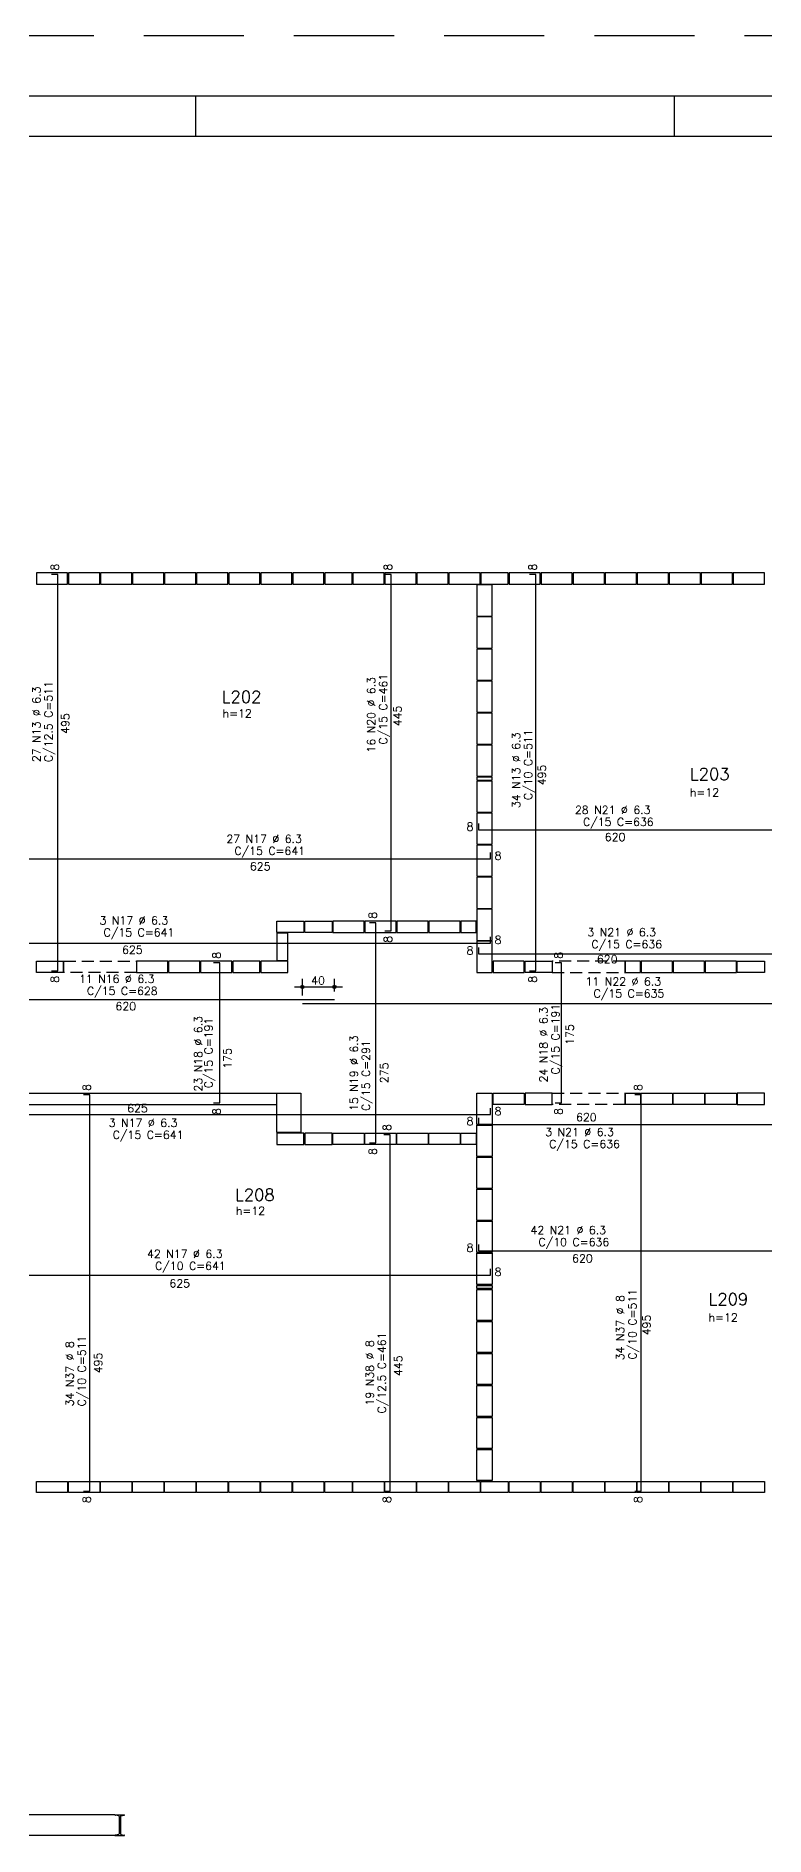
# Model space of a CAD drawing. Extents: x -1 to 121, y -1 to 86.
# Drawn here: x 29.11 to 47.31, y 40.82 to 85.8 of the extents above; entities that cross this region are included whole.
import ezdxf

# ---------------------------------------------------------------- set-up
doc = ezdxf.new("R2010")
doc.units = 0
doc.header["$MEASUREMENT"] = 0
doc.linetypes.add('ESTILO_TQS_0001', pattern=[0.45, 0.3, -0.15])
doc.linetypes.add('HIDDEN', pattern=[0.375, 0.25, -0.125])
doc.layers.get('0').update_dxf_attribs({"linetype": 'CONTINUOUS'})
doc.layers.get('Defpoints').update_dxf_attribs({"linetype": 'CONTINUOUS'})
for name, color, linetype in [('ARQ_FOLHA', 7, 'CONTINUOUS'), ('PENA_01', 1, 'CONTINUOUS'), ('PENA_02', 2, 'CONTINUOUS'), ('PENA_03', 3, 'CONTINUOUS'), ('PENA_05', 5, 'CONTINUOUS')]:
    doc.layers.add(name, color=color, linetype=linetype)
doc.styles.get("Standard").update_dxf_attribs({"font": 'ROMANS.SHX'})

# ---------------------------------------------------------------- blocks, each defined once
blk = doc.blocks.new('FOLHA A0 - 1189 X 841')
at = {"layer": 'ARQ_FOLHA', "color": 1}
for p, q in [((-859.5, 831), (-859.5, 841)), ((-740, 831), (-740, 841))]:
    blk.add_line(p, q, dxfattribs=at)
for points in [[(-1189, 0), (0, 0), (0, 841), (-1189, 841)], [(-10, 10), (-1164, 10), (-1164, 831), (-10, 831)]]:
    blk.add_lwpolyline(points, close=True, dxfattribs=at)
at = {"layer": 'Defpoints', "color": 8, "linetype": 'HIDDEN', "ltscale": 100}
blk.add_lwpolyline([(-1204, -15), (15, -15), (15, 856), (-1204, 856)], close=True, dxfattribs=at)
blk = doc.blocks.new('*U29')
blk.add_blockref('FOLHA A0 - 1189 X 841', (0, 0))

msp = doc.modelspace()

# ---------------------------------------------------------------- linework, layer by layer
at = {"layer": 'PENA_01', "linetype": 'Continuous'}
for p, q in [((29.904, 72.381), (29.124, 72.381)), ((29.124, 72.381), (29.124, 72.101)), ((29.124, 72.101), (29.904, 72.101)), ((29.904, 72.101), (29.904, 72.381)), ((30.704, 72.381), (29.924, 72.381)), ((29.924, 72.381), (29.924, 72.101)), ((29.924, 72.101), (30.704, 72.101)), ((30.704, 72.101), (30.704, 72.381)), ((31.504, 72.381), (30.724, 72.381)), ((30.724, 72.381), (30.724, 72.101)), ((30.724, 72.101), (31.504, 72.101)), ((31.504, 72.101), (31.504, 72.381)), ((32.304, 72.381), (31.524, 72.381)), ((31.524, 72.381), (31.524, 72.101)), ((31.524, 72.101), (32.304, 72.101)), ((32.304, 72.101), (32.304, 72.381)), ((33.104, 72.381), (32.324, 72.381)), ((32.324, 72.381), (32.324, 72.101)), ((32.324, 72.101), (33.104, 72.101)), ((33.104, 72.101), (33.104, 72.381)), ((33.904, 72.381), (33.124, 72.381)), ((33.124, 72.381), (33.124, 72.101)), ((33.124, 72.101), (33.904, 72.101)), ((33.904, 72.101), (33.904, 72.381)), ((34.704, 72.381), (33.924, 72.381)), ((33.924, 72.381), (33.924, 72.101)), ((33.924, 72.101), (34.704, 72.101)), ((34.704, 72.101), (34.704, 72.381)), ((35.504, 72.381), (34.724, 72.381)), ((34.724, 72.381), (34.724, 72.101)), ((34.724, 72.101), (35.504, 72.101)), ((35.504, 72.101), (35.504, 72.381)), ((36.304, 72.381), (35.524, 72.381)), ((35.524, 72.381), (35.524, 72.101)), ((35.524, 72.101), (36.304, 72.101)), ((36.304, 72.101), (36.304, 72.381)), ((37.004, 72.381), (36.324, 72.381)), ((36.324, 72.381), (36.324, 72.101)), ((36.324, 72.101), (37.004, 72.101)), ((37.004, 72.101), (37.004, 72.381)), ((37.804, 72.381), (37.024, 72.381)), ((37.024, 72.381), (37.024, 72.101)), ((37.024, 72.101), (37.804, 72.101)), ((37.804, 72.101), (37.804, 72.381)), ((38.604, 72.381), (37.824, 72.381)), ((37.824, 72.381), (37.824, 72.101)), ((37.824, 72.101), (38.604, 72.101)), ((38.604, 72.101), (38.604, 72.381)), ((39.404, 72.381), (38.624, 72.381)), ((38.624, 72.381), (38.624, 72.101)), ((38.624, 72.101), (39.404, 72.101)), ((39.404, 72.101), (39.404, 72.381)), ((40.204, 72.381), (39.424, 72.381)), ((39.424, 72.381), (39.424, 72.101)), ((39.424, 72.101), (40.204, 72.101)), ((40.124, 72.081), (40.124, 71.301)), ((40.504, 72.081), (40.124, 72.081)), ((40.204, 72.101), (40.204, 72.381)), ((40.904, 72.381), (40.224, 72.381)), ((40.224, 72.381), (40.224, 72.101)), ((40.224, 72.101), (40.904, 72.101)), ((40.504, 71.301), (40.504, 72.081)), ((40.904, 72.101), (40.904, 72.381)), ((41.704, 72.381), (40.924, 72.381)), ((40.924, 72.381), (40.924, 72.101)), ((40.924, 72.101), (41.704, 72.101)), ((41.704, 72.101), (41.704, 72.381)), ((42.504, 72.381), (41.724, 72.381)), ((41.724, 72.381), (41.724, 72.101)), ((41.724, 72.101), (42.504, 72.101)), ((42.504, 72.101), (42.504, 72.381)), ((43.304, 72.381), (42.524, 72.381)), ((42.524, 72.381), (42.524, 72.101)), ((42.524, 72.101), (43.304, 72.101)), ((43.304, 72.101), (43.304, 72.381)), ((44.104, 72.381), (43.324, 72.381)), ((43.324, 72.381), (43.324, 72.101)), ((43.324, 72.101), (44.104, 72.101)), ((44.104, 72.101), (44.104, 72.381)), ((44.904, 72.381), (44.124, 72.381)), ((44.124, 72.381), (44.124, 72.101)), ((44.124, 72.101), (44.904, 72.101)), ((44.904, 72.101), (44.904, 72.381)), ((45.704, 72.381), (44.924, 72.381)), ((44.924, 72.381), (44.924, 72.101)), ((44.924, 72.101), (45.704, 72.101)), ((45.704, 72.101), (45.704, 72.381)), ((46.504, 72.381), (45.724, 72.381)), ((45.724, 72.381), (45.724, 72.101)), ((45.724, 72.101), (46.504, 72.101)), ((46.504, 72.101), (46.504, 72.381)), ((47.304, 72.381), (46.524, 72.381)), ((46.524, 72.381), (46.524, 72.101)), ((46.524, 72.101), (47.304, 72.101)), ((47.304, 72.101), (47.304, 72.381)), ((40.124, 71.301), (40.504, 71.301)), ((40.124, 71.281), (40.124, 70.501)), ((40.504, 71.281), (40.124, 71.281)), ((40.504, 70.501), (40.504, 71.281)), ((40.124, 70.501), (40.504, 70.501)), ((40.124, 70.481), (40.124, 69.701)), ((40.504, 70.481), (40.124, 70.481)), ((40.504, 69.701), (40.504, 70.481)), ((40.124, 69.701), (40.504, 69.701)), ((40.124, 69.681), (40.124, 68.901)), ((40.504, 69.681), (40.124, 69.681)), ((40.504, 68.901), (40.504, 69.681)), ((40.124, 68.901), (40.504, 68.901)), ((40.124, 68.881), (40.124, 68.101)), ((40.504, 68.881), (40.124, 68.881)), ((40.504, 68.101), (40.504, 68.881)), ((40.124, 68.101), (40.504, 68.101)), ((40.124, 68.081), (40.124, 67.301)), ((40.504, 68.081), (40.124, 68.081)), ((40.504, 67.301), (40.504, 68.081)), ((40.124, 67.301), (40.504, 67.301)), ((40.504, 67.281), (40.124, 67.281)), ((40.124, 67.281), (40.124, 67.201)), ((40.124, 67.201), (40.504, 67.201)), ((40.124, 67.181), (40.124, 66.401)), ((40.504, 67.181), (40.124, 67.181)), ((40.504, 67.201), (40.504, 67.281)), ((40.504, 66.401), (40.504, 67.181)), ((40.124, 66.401), (40.504, 66.401)), ((40.124, 66.381), (40.124, 65.601)), ((40.504, 66.381), (40.124, 66.381)), ((40.504, 65.601), (40.504, 66.381)), ((40.124, 65.601), (40.504, 65.601)), ((40.124, 65.581), (40.124, 64.801)), ((40.504, 65.581), (40.124, 65.581)), ((40.504, 64.801), (40.504, 65.581)), ((40.124, 64.801), (40.504, 64.801)), ((40.124, 64.781), (40.124, 64.001)), ((40.504, 64.781), (40.124, 64.781)), ((40.504, 64.001), (40.504, 64.781)), ((40.124, 64.001), (40.504, 64.001)), ((40.124, 63.981), (40.124, 63.201)), ((40.504, 63.981), (40.124, 63.981)), ((40.504, 63.201), (40.504, 63.981)), ((35.124, 63.681), (35.804, 63.681)), ((35.124, 63.401), (35.124, 63.681)), ((35.804, 63.681), (35.804, 63.401)), ((35.824, 63.681), (36.504, 63.681)), ((35.824, 63.401), (35.824, 63.681)), ((36.504, 63.681), (36.504, 63.401)), ((37.304, 63.681), (36.524, 63.681)), ((36.524, 63.681), (36.524, 63.401)), ((37.304, 63.401), (37.304, 63.681)), ((38.104, 63.681), (37.324, 63.681)), ((37.324, 63.681), (37.324, 63.401)), ((38.104, 63.401), (38.104, 63.681)), ((38.904, 63.681), (38.124, 63.681)), ((38.124, 63.681), (38.124, 63.401)), ((38.904, 63.401), (38.904, 63.681)), ((39.704, 63.681), (38.924, 63.681)), ((38.924, 63.681), (38.924, 63.401)), ((39.704, 63.401), (39.704, 63.681)), ((40.104, 63.681), (39.724, 63.681)), ((39.724, 63.681), (39.724, 63.401)), ((40.104, 63.401), (40.104, 63.681)), ((35.804, 63.401), (35.124, 63.401)), ((35.124, 63.381), (35.124, 62.701)), ((35.404, 63.381), (35.124, 63.381)), ((35.404, 62.701), (35.404, 63.381)), ((36.504, 63.401), (35.824, 63.401)), ((36.524, 63.401), (37.304, 63.401)), ((37.324, 63.401), (38.104, 63.401)), ((38.124, 63.401), (38.904, 63.401)), ((38.924, 63.401), (39.704, 63.401)), ((39.724, 63.401), (40.104, 63.401)), ((40.124, 63.201), (40.504, 63.201)), ((40.124, 63.181), (40.124, 62.401)), ((40.504, 63.181), (40.124, 63.181)), ((40.504, 62.401), (40.504, 63.181)), ((29.124, 62.681), (29.804, 62.681)), ((29.124, 62.401), (29.124, 62.681)), ((29.804, 62.681), (29.804, 62.401)), ((32.404, 62.681), (31.624, 62.681)), ((31.624, 62.681), (31.624, 62.401)), ((32.404, 62.401), (32.404, 62.681)), ((33.204, 62.681), (32.424, 62.681)), ((32.424, 62.681), (32.424, 62.401)), ((33.204, 62.401), (33.204, 62.681)), ((34.004, 62.681), (33.224, 62.681)), ((33.224, 62.681), (33.224, 62.401)), ((34.004, 62.401), (34.004, 62.681)), ((34.704, 62.681), (34.024, 62.681)), ((34.024, 62.681), (34.024, 62.401)), ((34.704, 62.401), (34.704, 62.681)), ((35.404, 62.681), (34.724, 62.681)), ((34.724, 62.681), (34.724, 62.401)), ((35.124, 62.701), (35.404, 62.701)), ((35.404, 62.401), (35.404, 62.681)), ((41.304, 62.681), (40.524, 62.681)), ((40.524, 62.681), (40.524, 62.401)), ((41.304, 62.401), (41.304, 62.681)), ((41.324, 62.681), (42.004, 62.681)), ((41.324, 62.401), (41.324, 62.681)), ((42.004, 62.681), (42.004, 62.401)), ((44.204, 62.681), (43.824, 62.681)), ((43.824, 62.681), (43.824, 62.401)), ((44.204, 62.401), (44.204, 62.681)), ((45.004, 62.681), (44.224, 62.681)), ((44.224, 62.681), (44.224, 62.401)), ((45.004, 62.401), (45.004, 62.681)), ((45.804, 62.681), (45.024, 62.681)), ((45.024, 62.681), (45.024, 62.401)), ((45.804, 62.401), (45.804, 62.681)), ((46.604, 62.681), (45.824, 62.681)), ((45.824, 62.681), (45.824, 62.401)), ((46.604, 62.401), (46.604, 62.681)), ((46.624, 62.681), (47.304, 62.681)), ((46.624, 62.401), (46.624, 62.681)), ((47.304, 62.681), (47.304, 62.401)), ((29.804, 62.401), (29.124, 62.401)), ((31.624, 62.401), (32.404, 62.401)), ((32.424, 62.401), (33.204, 62.401)), ((33.224, 62.401), (34.004, 62.401)), ((34.024, 62.401), (34.704, 62.401)), ((34.724, 62.401), (35.404, 62.401)), ((35.764, 61.824), (35.764, 62.238)), ((36.564, 61.924), (36.564, 62.238)), ((40.124, 62.401), (40.504, 62.401)), ((40.524, 62.401), (41.304, 62.401)), ((42.004, 62.401), (41.324, 62.401)), ((43.824, 62.401), (44.204, 62.401)), ((44.224, 62.401), (45.004, 62.401)), ((45.024, 62.401), (45.804, 62.401)), ((45.824, 62.401), (46.604, 62.401)), ((47.304, 62.401), (46.624, 62.401)), ((35.564, 62.038), (36.764, 62.038)), ((28.304, 59.381), (35.124, 59.381)), ((40.124, 58.601), (40.124, 59.381)), ((40.124, 59.381), (40.504, 59.381)), ((40.504, 59.381), (40.504, 58.601)), ((40.524, 59.101), (40.524, 59.381)), ((40.524, 59.381), (41.304, 59.381)), ((41.304, 59.381), (41.304, 59.101)), ((42.004, 59.381), (41.324, 59.381)), ((41.324, 59.381), (41.324, 59.101)), ((42.004, 59.101), (42.004, 59.381)), ((43.824, 59.381), (44.204, 59.381)), ((43.824, 59.101), (43.824, 59.381)), ((44.204, 59.381), (44.204, 59.101)), ((44.224, 59.101), (44.224, 59.381)), ((44.224, 59.381), (45.004, 59.381)), ((45.004, 59.381), (45.004, 59.101)), ((45.024, 59.101), (45.024, 59.381)), ((45.024, 59.381), (45.804, 59.381)), ((45.804, 59.381), (45.804, 59.101)), ((45.824, 59.101), (45.824, 59.381)), ((45.824, 59.381), (46.604, 59.381)), ((46.604, 59.381), (46.604, 59.101)), ((47.304, 59.381), (46.624, 59.381)), ((46.624, 59.381), (46.624, 59.101)), ((47.304, 59.101), (47.304, 59.381)), ((28.304, 59.101), (35.124, 59.101)), ((41.304, 59.101), (40.524, 59.101)), ((41.324, 59.101), (42.004, 59.101)), ((44.204, 59.101), (43.824, 59.101)), ((45.004, 59.101), (44.224, 59.101)), ((45.804, 59.101), (45.024, 59.101)), ((46.604, 59.101), (45.824, 59.101)), ((46.624, 59.101), (47.304, 59.101)), ((40.504, 58.601), (40.124, 58.601)), ((40.124, 57.801), (40.124, 58.581)), ((40.124, 58.581), (40.504, 58.581)), ((40.504, 58.581), (40.504, 57.801)), ((35.804, 58.381), (35.124, 58.381)), ((35.124, 58.381), (35.124, 58.101)), ((35.124, 58.101), (35.804, 58.101)), ((35.804, 58.101), (35.804, 58.381)), ((36.504, 58.381), (35.824, 58.381)), ((35.824, 58.381), (35.824, 58.101)), ((35.824, 58.101), (36.504, 58.101)), ((36.504, 58.101), (36.504, 58.381)), ((36.524, 58.101), (36.524, 58.381)), ((36.524, 58.381), (37.304, 58.381)), ((37.304, 58.101), (36.524, 58.101)), ((37.304, 58.381), (37.304, 58.101)), ((37.324, 58.101), (37.324, 58.381)), ((37.324, 58.381), (38.104, 58.381)), ((38.104, 58.101), (37.324, 58.101)), ((38.104, 58.381), (38.104, 58.101)), ((38.124, 58.101), (38.124, 58.381)), ((38.124, 58.381), (38.904, 58.381)), ((38.904, 58.101), (38.124, 58.101)), ((38.904, 58.381), (38.904, 58.101)), ((38.924, 58.101), (38.924, 58.381)), ((38.924, 58.381), (39.704, 58.381)), ((39.704, 58.101), (38.924, 58.101)), ((39.704, 58.381), (39.704, 58.101)), ((39.724, 58.381), (40.104, 58.381)), ((39.724, 58.101), (39.724, 58.381)), ((40.104, 58.101), (39.724, 58.101)), ((40.104, 58.381), (40.104, 58.101)), ((40.504, 57.801), (40.124, 57.801)), ((40.124, 57.001), (40.124, 57.781)), ((40.124, 57.781), (40.504, 57.781)), ((40.504, 57.781), (40.504, 57.001)), ((40.504, 57.001), (40.124, 57.001)), ((40.124, 56.201), (40.124, 56.981)), ((40.124, 56.981), (40.504, 56.981)), ((40.504, 56.981), (40.504, 56.201)), ((40.504, 56.201), (40.124, 56.201)), ((40.124, 55.401), (40.124, 56.181)), ((40.124, 56.181), (40.504, 56.181)), ((40.504, 56.181), (40.504, 55.401)), ((40.504, 55.401), (40.124, 55.401)), ((40.124, 54.601), (40.124, 55.381)), ((40.124, 55.381), (40.504, 55.381)), ((40.504, 55.381), (40.504, 54.601)), ((40.504, 54.601), (40.124, 54.601)), ((40.124, 54.501), (40.124, 54.581)), ((40.124, 54.581), (40.504, 54.581)), ((40.504, 54.501), (40.124, 54.501)), ((40.124, 53.701), (40.124, 54.481)), ((40.124, 54.481), (40.504, 54.481)), ((40.504, 54.581), (40.504, 54.501)), ((40.504, 54.481), (40.504, 53.701)), ((40.504, 53.701), (40.124, 53.701)), ((40.124, 52.901), (40.124, 53.681)), ((40.124, 53.681), (40.504, 53.681)), ((40.504, 53.681), (40.504, 52.901)), ((40.504, 52.901), (40.124, 52.901)), ((40.124, 52.101), (40.124, 52.881)), ((40.124, 52.881), (40.504, 52.881)), ((40.504, 52.881), (40.504, 52.101)), ((40.504, 52.101), (40.124, 52.101)), ((40.124, 51.301), (40.124, 52.081)), ((40.124, 52.081), (40.504, 52.081)), ((40.504, 52.081), (40.504, 51.301)), ((40.504, 51.301), (40.124, 51.301)), ((40.124, 50.501), (40.124, 51.281)), ((40.124, 51.281), (40.504, 51.281)), ((40.504, 51.281), (40.504, 50.501)), ((40.504, 50.501), (40.124, 50.501)), ((40.124, 49.701), (40.124, 50.481)), ((40.124, 50.481), (40.504, 50.481)), ((40.504, 50.481), (40.504, 49.701)), ((29.124, 49.681), (29.904, 49.681)), ((29.124, 49.401), (29.124, 49.681)), ((29.904, 49.681), (29.904, 49.401)), ((29.924, 49.681), (30.704, 49.681)), ((29.924, 49.401), (29.924, 49.681)), ((30.704, 49.681), (30.704, 49.401)), ((30.724, 49.681), (31.504, 49.681)), ((30.724, 49.401), (30.724, 49.681)), ((31.504, 49.681), (31.504, 49.401)), ((31.524, 49.681), (32.304, 49.681)), ((31.524, 49.401), (31.524, 49.681)), ((32.304, 49.681), (32.304, 49.401)), ((32.324, 49.681), (33.104, 49.681)), ((32.324, 49.401), (32.324, 49.681)), ((33.104, 49.681), (33.104, 49.401)), ((33.124, 49.681), (33.904, 49.681)), ((33.124, 49.401), (33.124, 49.681)), ((33.904, 49.681), (33.904, 49.401)), ((33.924, 49.681), (34.704, 49.681)), ((33.924, 49.401), (33.924, 49.681)), ((34.704, 49.681), (34.704, 49.401)), ((34.724, 49.681), (35.504, 49.681)), ((34.724, 49.401), (34.724, 49.681)), ((35.504, 49.681), (35.504, 49.401)), ((35.524, 49.681), (36.304, 49.681)), ((35.524, 49.401), (35.524, 49.681)), ((36.304, 49.681), (36.304, 49.401)), ((36.324, 49.681), (37.004, 49.681)), ((36.324, 49.401), (36.324, 49.681)), ((37.004, 49.681), (37.004, 49.401)), ((37.024, 49.681), (37.804, 49.681)), ((37.024, 49.401), (37.024, 49.681)), ((37.804, 49.681), (37.804, 49.401)), ((37.824, 49.681), (38.604, 49.681)), ((37.824, 49.401), (37.824, 49.681)), ((38.604, 49.681), (38.604, 49.401)), ((38.624, 49.681), (39.404, 49.681)), ((38.624, 49.401), (38.624, 49.681)), ((39.404, 49.681), (39.404, 49.401)), ((39.424, 49.681), (40.204, 49.681)), ((39.424, 49.401), (39.424, 49.681)), ((40.504, 49.701), (40.124, 49.701)), ((40.204, 49.681), (40.204, 49.401)), ((40.224, 49.681), (40.904, 49.681)), ((40.224, 49.401), (40.224, 49.681)), ((40.904, 49.681), (40.904, 49.401)), ((40.924, 49.681), (41.704, 49.681)), ((40.924, 49.401), (40.924, 49.681)), ((41.704, 49.681), (41.704, 49.401)), ((41.724, 49.681), (42.504, 49.681)), ((41.724, 49.401), (41.724, 49.681)), ((42.504, 49.681), (42.504, 49.401)), ((42.524, 49.681), (43.304, 49.681)), ((42.524, 49.401), (42.524, 49.681)), ((43.304, 49.681), (43.304, 49.401)), ((43.324, 49.681), (44.104, 49.681)), ((43.324, 49.401), (43.324, 49.681)), ((44.104, 49.681), (44.104, 49.401)), ((44.124, 49.681), (44.904, 49.681)), ((44.124, 49.401), (44.124, 49.681)), ((44.904, 49.681), (44.904, 49.401)), ((44.924, 49.681), (45.704, 49.681)), ((44.924, 49.401), (44.924, 49.681)), ((45.704, 49.681), (45.704, 49.401)), ((45.724, 49.681), (46.504, 49.681)), ((45.724, 49.401), (45.724, 49.681)), ((46.504, 49.681), (46.504, 49.401)), ((46.524, 49.681), (47.304, 49.681)), ((46.524, 49.401), (46.524, 49.681)), ((47.304, 49.681), (47.304, 49.401)), ((29.904, 49.401), (29.124, 49.401)), ((30.704, 49.401), (29.924, 49.401)), ((31.504, 49.401), (30.724, 49.401)), ((32.304, 49.401), (31.524, 49.401)), ((33.104, 49.401), (32.324, 49.401)), ((33.904, 49.401), (33.124, 49.401)), ((34.704, 49.401), (33.924, 49.401)), ((35.504, 49.401), (34.724, 49.401)), ((36.304, 49.401), (35.524, 49.401)), ((37.004, 49.401), (36.324, 49.401)), ((37.804, 49.401), (37.024, 49.401)), ((38.604, 49.401), (37.824, 49.401)), ((39.404, 49.401), (38.624, 49.401)), ((40.204, 49.401), (39.424, 49.401)), ((40.904, 49.401), (40.224, 49.401)), ((41.704, 49.401), (40.924, 49.401)), ((42.504, 49.401), (41.724, 49.401)), ((43.304, 49.401), (42.524, 49.401)), ((44.104, 49.401), (43.324, 49.401)), ((44.904, 49.401), (44.124, 49.401)), ((45.704, 49.401), (44.924, 49.401)), ((46.504, 49.401), (45.724, 49.401)), ((47.304, 49.401), (46.524, 49.401)), ((31.083, 41.353), (27.725, 41.353)), ((31.083, 40.833), (27.725, 40.833))]:
    msp.add_line(p, q, dxfattribs=at)
at = {"layer": 'PENA_01', "linetype": 'ESTILO_TQS_0001'}
for points in [[(29.804, 62.681), (31.624, 62.681), (31.624, 62.401), (29.804, 62.401), (29.804, 62.681)], [(42.004, 62.681), (42.004, 62.401), (43.824, 62.401), (43.824, 62.681), (42.004, 62.681)], [(42.004, 59.381), (43.824, 59.381), (43.824, 59.101), (42.004, 59.101), (42.004, 59.381)]]:
    msp.add_lwpolyline(points, dxfattribs=at)
at = {"layer": 'PENA_02', "linetype": 'Continuous'}
for p, q in [((35.124, 59.381), (35.724, 59.381)), ((35.124, 58.401), (35.124, 59.381)), ((35.724, 59.381), (35.724, 58.401)), ((35.724, 58.401), (35.124, 58.401))]:
    msp.add_line(p, q, dxfattribs=at)
for centre, radius in [((35.764, 62.038), 0.04), ((36.564, 62.038), 0.04), ((35.764, 62.038), 0.02), ((36.564, 62.038), 0.02)]:
    msp.add_circle(centre, radius, dxfattribs=at)
at = {"layer": 'PENA_03', "linetype": 'Continuous'}
for p, q in [((35.764, 61.624), (35.764, 61.624)), ((36.564, 61.724), (36.564, 61.724)), ((31.083, 41.353), (31.325, 41.353)), ((31.17, 41.329), (31.096, 41.341)), ((31.188, 41.309), (31.188, 40.877)), ((31.204, 41.073), (31.204, 41.113)), ((31.221, 41.309), (31.221, 40.877)), ((31.238, 41.329), (31.313, 41.341)), ((31.083, 40.833), (31.325, 40.833)), ((31.17, 40.857), (31.096, 40.846)), ((31.238, 40.857), (31.313, 40.846))]:
    msp.add_line(p, q, dxfattribs=at)
for centre, radius, start, end in [((31.096, 41.353), 0.0123, 180, 270), ((31.167, 41.309), 0.0205, 0, 81.1582), ((31.241, 41.309), 0.0205, 98.8418, 180), ((31.313, 41.353), 0.0123, 270, 0), ((31.096, 40.833), 0.0123, 90, 180), ((31.167, 40.877), 0.0205, 278.8418, 0), ((31.241, 40.877), 0.0205, 180, 261.1582), ((31.313, 40.833), 0.0123, 0, 90)]:
    msp.add_arc(centre, radius, start, end, dxfattribs=at)
at = {"layer": 'PENA_05', "linetype": 'Continuous'}
for p, q in [((29.662, 72.341), (29.502, 72.341)), ((29.662, 62.441), (29.662, 72.341)), ((37.982, 72.341), (37.822, 72.341)), ((37.982, 63.441), (37.982, 72.341)), ((41.594, 72.341), (41.434, 72.341)), ((41.594, 62.441), (41.594, 72.341)), ((40.164, 66.122), (40.164, 65.962)), ((40.164, 65.962), (52.564, 65.962)), ((27.964, 65.236), (40.464, 65.236)), ((40.464, 65.236), (40.464, 65.396)), ((37.6, 63.641), (37.44, 63.641)), ((37.6, 58.141), (37.6, 63.641)), ((37.822, 63.441), (37.982, 63.441)), ((27.964, 63.132), (40.464, 63.132)), ((40.164, 63.026), (40.164, 62.866)), ((40.464, 63.132), (40.464, 63.292)), ((33.704, 62.641), (33.544, 62.641)), ((33.704, 59.141), (33.704, 62.641)), ((40.164, 62.866), (52.564, 62.866)), ((42.238, 62.641), (42.078, 62.641)), ((42.238, 59.141), (42.238, 62.641)), ((29.502, 62.441), (29.662, 62.441)), ((41.434, 62.441), (41.594, 62.441)), ((24.164, 61.724), (36.564, 61.724)), ((35.764, 61.624), (48.464, 61.624)), ((30.459, 59.341), (30.299, 59.341)), ((30.459, 49.441), (30.459, 59.341)), ((33.544, 59.141), (33.704, 59.141)), ((40.464, 58.851), (40.464, 59.011)), ((42.078, 59.141), (42.238, 59.141)), ((44.225, 59.341), (44.065, 59.341)), ((44.225, 49.441), (44.225, 59.341)), ((27.964, 58.851), (40.464, 58.851)), ((40.164, 58.763), (40.164, 58.603)), ((40.164, 58.603), (52.564, 58.603)), ((37.44, 58.141), (37.6, 58.141)), ((37.957, 58.341), (37.797, 58.341)), ((37.957, 49.441), (37.957, 58.341)), ((40.164, 55.6), (40.164, 55.44)), ((40.164, 55.44), (52.564, 55.44)), ((40.464, 54.837), (40.464, 54.997)), ((27.964, 54.837), (40.464, 54.837)), ((30.299, 49.441), (30.459, 49.441)), ((37.797, 49.441), (37.957, 49.441)), ((44.065, 49.441), (44.225, 49.441))]:
    msp.add_line(p, q, dxfattribs=at)

# ---------------------------------------------------------------- block references
at = {"xscale": 0.09999999999999938, "yscale": 0.09999999999999938, "zscale": 0.09999999999999938}
msp.add_blockref('*U29', (119.054, 0.199), dxfattribs=at)

# ---------------------------------------------------------------- texts
at = {"layer": 'PENA_03', "linetype": 'Continuous'}
for s, p in [('8', (29.682, 72.441)), ('8', (38.002, 72.441)), ('8', (41.614, 72.441)), ('16 N20 %%c 6.3', (37.582, 67.895)), ('C/15 C=461', (37.882, 68.095)), ('27 N13 %%c 6.3', (29.224, 67.656)), ('C/12.5 C=511', (29.524, 67.656)), ('495', (29.945, 68.362)), ('445', (38.238, 68.551)), ('34 N13 %%c 6.3', (41.2, 66.507)), ('C/10 C=511', (41.5, 66.707)), ('495', (41.844, 67.075)), ('8', (37.62, 63.741)), ('8', (38.002, 63.141)), ('8', (33.724, 62.741)), ('8', (42.258, 62.741)), ('8', (29.682, 62.141)), ('8', (41.614, 62.141)), ('23 N18 %%c 6.3', (33.262, 59.424)), ('C/15 C=191', (33.521, 59.503)), ('24 N18 %%c 6.3', (41.883, 59.651)), ('C/15 C=191', (42.183, 59.851)), ('15 N19 %%c 6.3', (37.151, 58.939)), ('175', (42.538, 60.591)), ('175', (33.995, 59.994)), ('C/15 C=291', (37.451, 58.939)), ('275', (37.907, 59.633)), ('8', (30.479, 59.441)), ('8', (44.245, 59.441)), ('8', (33.724, 58.841)), ('8', (42.258, 58.841)), ('8', (37.977, 58.441)), ('8', (37.62, 57.841)), ('34 N37 %%c 8', (43.797, 52.707)), ('C/10 C=511', (44.105, 52.726)), ('495', (44.459, 53.332)), ('34 N37 %%c 8', (30.055, 51.557)), ('C/10 C=511', (30.355, 51.557)), ('19 N38 %%c 8', (37.546, 51.58)), ('C/12.5 C=461', (37.846, 51.38)), ('495', (30.766, 52.383)), ('445', (38.257, 52.314)), ('8', (30.479, 49.141)), ('8', (37.977, 49.141)), ('8', (44.245, 49.141))]:
    msp.add_text(s, height=0.2, rotation=90, dxfattribs=at).set_placement(p)
for s, height, p in [('L202', 0.3, (33.751, 69.136)), ('h=12', 0.2, (33.773, 68.771)), ('L203', 0.3, (45.44, 67.206)), ('h=12', 0.2, (45.44, 66.798)), ('8', 0.2, (39.864, 65.942)), ('28 N21 %%c 6.3', 0.2, (42.57, 66.36)), ('C/15 C=636', 0.2, (42.77, 66.06)), ('27 N17 %%c 6.3', 0.2, (33.866, 65.637)), ('620', 0.2, (43.316, 65.683)), ('C/15 C=641', 0.2, (34.066, 65.337)), ('8', 0.2, (40.564, 65.216)), ('625', 0.2, (34.454, 64.95)), ('3 N17 %%c 6.3', 0.2, (30.701, 63.599)), ('C/15 C=641', 0.2, (30.801, 63.299)), ('3 N21 %%c 6.3', 0.2, (42.88, 63.305)), ('625', 0.2, (31.262, 62.864)), ('8', 0.2, (39.864, 62.846)), ('8', 0.2, (40.564, 63.112)), ('C/15 C=636', 0.2, (42.98, 63.005)), ('620', 0.2, (43.118, 62.63)), ('11 N16 %%c 6.3', 0.2, (30.186, 62.138)), ('C/15 C=628', 0.2, (30.386, 61.838)), ('40', 0.2, (35.984, 62.098)), ('11 N22 %%c 6.3', 0.2, (42.835, 62.073)), ('620', 0.2, (31.098, 61.456)), ('C/15 C=635', 0.2, (43.035, 61.773)), ('625', 0.2, (31.39, 58.905)), ('8', 0.2, (40.564, 58.831)), ('3 N17 %%c 6.3', 0.2, (30.93, 58.542)), ('C/15 C=641', 0.2, (31.03, 58.242)), ('8', 0.2, (39.864, 58.583)), ('3 N21 %%c 6.3', 0.2, (41.827, 58.312)), ('620', 0.2, (42.598, 58.682)), ('C/15 C=636', 0.2, (41.927, 58.012)), ('L208', 0.3, (34.083, 56.692)), ('h=12', 0.2, (34.104, 56.342)), ('42 N21 %%c 6.3', 0.2, (41.46, 55.862)), ('C/10 C=636', 0.2, (41.66, 55.562)), ('42 N17 %%c 6.3', 0.2, (31.885, 55.267)), ('8', 0.2, (39.864, 55.42)), ('620', 0.2, (42.499, 55.153)), ('C/10 C=641', 0.2, (32.085, 54.967)), ('8', 0.2, (40.564, 54.817)), ('625', 0.2, (32.445, 54.531)), ('L209', 0.3, (45.906, 54.086)), ('h=12', 0.2, (45.906, 53.678))]:
    msp.add_text(s, height=height, dxfattribs=at).set_placement(p)

doc.saveas('drawing.dxf')
